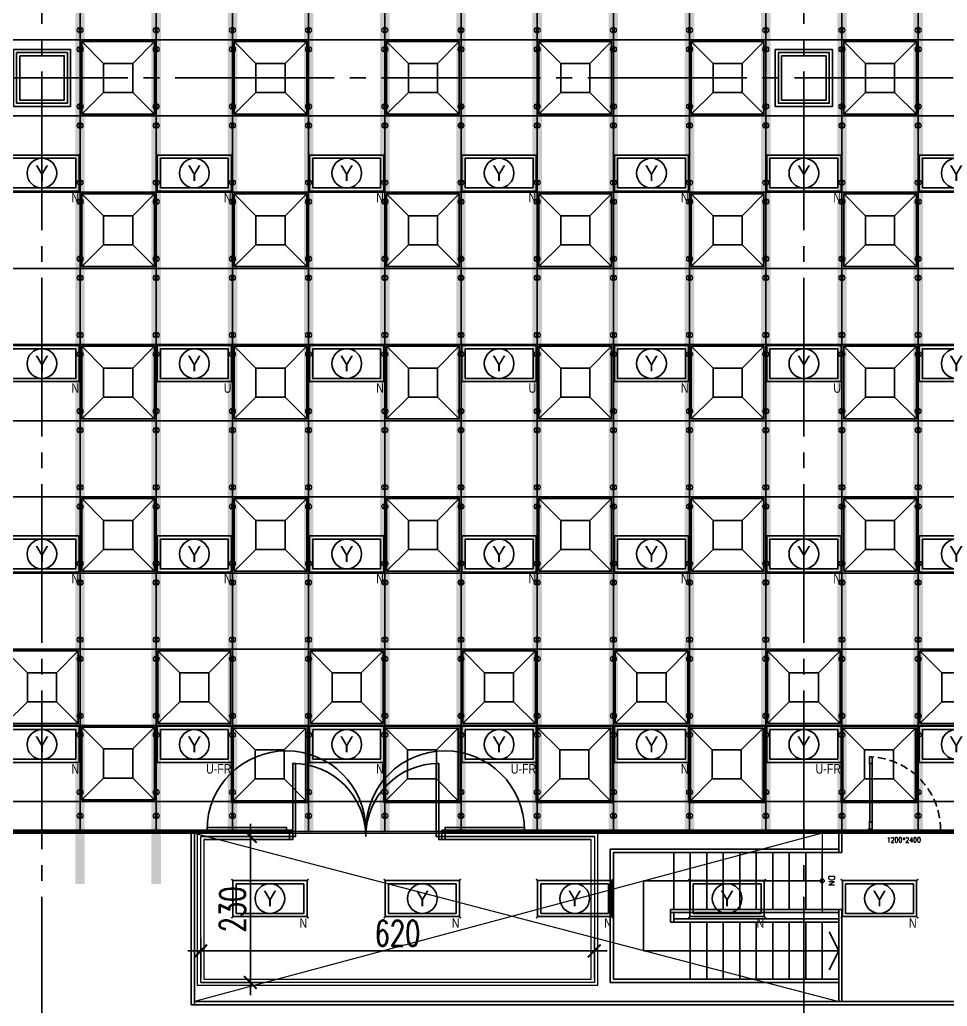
# Model space of a CAD drawing. Header units: millimetres. Extents: x -17313 to 27370, y -1010 to 13584.
# Drawn here: x 12685 to 14146, y 37 to 1592 of the extents above; entities that cross this region are included whole.
import ezdxf
from ezdxf.enums import TextEntityAlignment as Align

# ---------------------------------------------------------------- set-up
doc = ezdxf.new("R2010")
doc.units = ezdxf.units.MM
doc.header["$LTSCALE"] = 100
doc.linetypes.add('188K-SM-03-F10-ARCH-PA-Y2257103$0$AP5A-SM-03-F20-ARCH-PA-Y2230801+Y2230803$0$ALL-PA-TXT-Y2221201$0$DASHED', pattern=[19.05, 12.7, -6.35])
doc.linetypes.add('X-S-FAB-L10$0$COL-CEN-LIN', pattern=[3.25, 2.5, -0.25, 0.25, -0.25])
for name, color, linetype in [('0-XREF', 7, 'Continuous'), ('188K-SM-03-F10-ARCH-CEIL-Y2257103$0$K-CEIL-4.2', 8, 'Continuous'), ('188K-SM-03-F10-ARCH-CEIL-Y2257103$0$K-CEIL-4.2-AREA', 8, 'Continuous'), ('188K-SM-03-F10-ARCH-CEIL-Y2257103$0$K-鋼構', 121, 'Continuous'), ('188K-SM-03-F10-ARCH-PA-Y2257103$0$K-Door', 53, 'Continuous'), ('188K-SM-03-F10-ARCH-PA-Y2257103$0$K-P1S-4.2-單抗', 53, 'Continuous'), ('188K-SM-06-F10-ELEC-LIGHT-Y2257103$0$E-LIGHT(Y)-N', 8, 'Continuous'), ('188K-SM-06-F10-ELEC-LIGHT-Y2257103$0$E-LIGHT(Y)-U FR', 8, 'Continuous'), ('188K-SM-06-F10-ELEC-LIGHT-Y2257103$0$E-LIGHT(Y)-U XLPE', 8, 'Continuous'), ('188K-SM-06-F10-HVAC-FFU-Y2257103$0$AC-FFU-ULPA+化學濾網-', 6, 'Continuous'), ('X-S-FAB-L10$0$0-arr', 8, 'Continuous'), ('X-S-FAB-L10$0$0-DIM-TXT', 8, 'Continuous'), ('X-S-FAB-L10$0$12', 8, 'Continuous'), ('X-S-FAB-L10$0$BLOCK', 8, 'Continuous'), ('X-S-FAB-L10$0$CCL', 8, 'X-S-FAB-L10$0$COL-CEN-LIN'), ('X-S-FAB-L10$0$COL', 8, 'Continuous'), ('X-S-FAB-L10$0$COL-S', 8, 'Continuous'), ('X-S-FAB-L10$0$Door', 8, 'Continuous'), ('X-S-FAB-L10$0$DW_Frame', 8, 'Continuous'), ('X-S-FAB-L10$0$ELEV', 8, 'Continuous'), ('X-S-FAB-L10$0$HR', 8, 'Continuous'), ('X-S-FAB-L10$0$OPEN', 8, 'Continuous'), ('X-S-FAB-L10$0$ST', 8, 'Continuous'), ('X-S-FAB-L10$0$TXT', 8, 'Continuous')]:
    doc.layers.add(name, color=color, linetype=linetype)
doc.layers.add('188K-SM-03-F10-ARCH-CEIL-Y2257103$0$K-吊點-標準', color=8, linetype='Continuous', lineweight=9)
doc.layers.add('188K-SM-06-F10-ELEC-LIGHT-Y2257103$0$Defpoints-CAS', color=8, linetype='Continuous', plot=False)
doc.styles.add('188K-SM-03-F10-ARCH-PA-Y2257103$0$AP5A-SM-03-F20-ARCH-PA-Y2230801+Y2230803$0$ALL-PA-TXT-Y2221201$0$Standard', font='txt.shx', dxfattribs={"bigfont": 'chineset.shx'})
doc.styles.add('188K-SM-06-F10-ELEC-LIGHT-Y2257103$0$Standard', font='arial.ttf')
doc.styles.add('188K-SM-06-F10-ELEC-LIGHT-Y2257103$0$xCI-5-F20-03-燈具$0$Standard', font='')
doc.styles.add('X-S-FAB-L10$0$CHINA', font='simplex.shx', dxfattribs={"width": 0.75, "bigfont": 'chineset.shx'})
doc.styles.add('X-S-FAB-L10$0$DimStyUse', font='romans.shx', dxfattribs={"width": 0.7})
doc.styles.add('X-S-FAB-L10$0$Standard', font='', dxfattribs={"width": 0.8})
doc.styles.add('X-S-FAB-L10$0$TG_NOTE_TEXT', font='simplex.shx', dxfattribs={"width": 0.75, "bigfont": 'chineset.shx'})
doc.styles.get('188K-SM-06-F10-ELEC-LIGHT-Y2257103$0$xCI-5-F20-03-燈具$0$Standard').set_extended_font_data('PMingLiU')
doc.styles.get('X-S-FAB-L10$0$Standard').set_extended_font_data('Microsoft JhengHei')
doc.dimstyles.new('X-S-FAB-L10$0$SLASHM', dxfattribs={"dimtxt": 40, "dimasz": 20, "dimexe": 20, "dimexo": 0, "dimgap": 8, "dimtad": 1, "dimdsep": 46, "dimtxsty": 'X-S-FAB-L10$0$DimStyUse', "dimblk": 'X-S-FAB-L10$0$_ArchTick', "dimcen": 10, "dimdle": 20, "dimclrt": 2, "dimazin": 0, "dimtfac": 1, "dimtix": 1, "dimtmove": 2, "dimatfit": 3, "dimfxl": 10, "dimtolj": 1, "dimarcsym": 0})

# ---------------------------------------------------------------- blocks, each defined once
blk = doc.blocks.new('188K-SM-06-F10-HVAC-FFU-Y2257103$0$H-FFU-ULPA+化濾')
for p, q in [((-82.9, 82.9), (-117.2, 117.3)), ((-37.1, 82.9), (-2.7, 117.3)), ((-117.2, 2.8), (-82.9, 37.1)), ((-2.7, 2.8), (-37.1, 37.1))]:
    blk.add_line(p, q)
for points in [[(-2.7, 2.8), (-2.7, 117.3), (-117.2, 117.3), (-117.2, 2.8)], [(-37.1, 37.1), (-37.1, 82.9), (-82.9, 82.9), (-82.9, 37.1)]]:
    blk.add_lwpolyline(points, close=True)
at = {"layer": 'DefPoints'}
blk.add_lwpolyline([(-120, 120), (0, 120), (0, 0), (-120, 0)], close=True, dxfattribs=at)
blk = doc.blocks.new('188K-SM-06-F10-HVAC-FFU-Y2257103')
at = {"layer": '188K-SM-06-F10-HVAC-FFU-Y2257103$0$AC-FFU-ULPA+化學濾網-', "xscale": -1}
for p in [(12780, 1440), (13020, 1440), (13260, 1440), (13500, 1440), (13740, 1440), (13980, 1440), (12780, 1200), (13020, 1200), (13260, 1200), (13500, 1200), (13740, 1200), (13980, 1200), (12780, 960), (13020, 960), (13260, 960), (13500, 960), (13740, 960), (13980, 960), (12780, 720), (13020, 720), (13260, 720), (13500, 720), (13740, 720), (13980, 720), (12660, 480), (12900, 480), (13140, 480), (13380, 480), (13620, 480), (13860, 480), (14100, 480), (12780, 360), (13018.5, 358.5), (13258.5, 358.5), (13498.5, 358.5), (13738.5, 358.5), (13978.5, 358.5)]:
    blk.add_blockref('188K-SM-06-F10-HVAC-FFU-Y2257103$0$H-FFU-ULPA+化濾', p, dxfattribs=at)
blk = doc.blocks.new('X-S-FAB-L10$0$FAB2-L05')
at = {"layer": 'X-S-FAB-L10$0$CCL'}
for p, q in [((-13440, 11005), (-13440, 0)), ((-12240, 11005), (-12240, 0)), ((-26880, 2220), (1210, 2220))]:
    blk.add_line(p, q, dxfattribs=at)
at = {"layer": 'X-S-FAB-L10$0$COL-S'}
for points in [[(-13475, 2255), (-13405, 2255), (-13405, 2185), (-13475, 2185)], [(-12275, 2255), (-12205, 2255), (-12205, 2185), (-12275, 2185)]]:
    blk.add_lwpolyline(points, close=True, dxfattribs=at)
blk = doc.blocks.new('X-S-FAB-L10$0$_ArchTick')
at = {"color": 0, "linetype": 'ByBlock', "const_width": 0.15}
blk.add_lwpolyline([(-0.5, -0.5), (0.5, 0.5)], dxfattribs=at)
blk = doc.blocks.new('*D238')
at = {"layer": 'DefPoints', "color": 0, "lineweight": -2, "transparency": 16777216}
for p, q in [((12970, 80), (12970, 144.6)), ((13590, 80), (13590, 144.6)), ((12950, 124.6), (13610, 124.6))]:
    blk.add_line(p, q, dxfattribs=at)
at = {"layer": 'DefPoints', "color": 0, "transparency": 16777216}
for p in [(13590, 124.6), (12970, 80), (13590, 80)]:
    blk.add_point(p, dxfattribs=at)
at = {"layer": 'DefPoints', "color": 0, "lineweight": -2, "transparency": 16777216, "xscale": 20, "yscale": 20, "zscale": 20, "rotation": 180}
blk.add_blockref('X-S-FAB-L10$0$_ArchTick', (12970, 124.6), dxfattribs=at)
at = {"layer": 'DefPoints', "color": 0, "lineweight": -2, "transparency": 16777216, "xscale": 20, "yscale": 20, "zscale": 20}
blk.add_blockref('X-S-FAB-L10$0$_ArchTick', (13590, 124.6), dxfattribs=at)
at = {"layer": 'DefPoints', "color": 2, "transparency": 16777216, "insert": (13280, 152.6), "char_height": 40, "attachment_point": 5, "style": 'X-S-FAB-L10$0$DimStyUse'}
blk.add_mtext('\\A1;620', dxfattribs=at)
blk = doc.blocks.new('*D239')
at = {"layer": 'DefPoints', "color": 0, "lineweight": -2, "transparency": 16777216}
for p, q in [((13048.2, 55), (13048.2, 325)), ((12970, 305), (13068.2, 305)), ((12970, 75), (13068.2, 75))]:
    blk.add_line(p, q, dxfattribs=at)
at = {"layer": 'DefPoints', "color": 0, "transparency": 16777216}
for p in [(12970, 305), (13048.2, 305), (12970, 75)]:
    blk.add_point(p, dxfattribs=at)
at = {"layer": 'DefPoints', "color": 0, "lineweight": -2, "transparency": 16777216, "xscale": 20, "yscale": 20, "zscale": 20}
for p, rotation in [((13048.2, 305), 90), ((13048.2, 75), 270)]:
    blk.add_blockref('X-S-FAB-L10$0$_ArchTick', p, dxfattribs=dict(at, rotation=rotation))
at = {"layer": 'DefPoints', "color": 2, "transparency": 16777216, "insert": (13020.2, 190), "char_height": 40, "attachment_point": 5, "rotation": 90, "style": 'X-S-FAB-L10$0$DimStyUse'}
blk.add_mtext('\\A1;230', dxfattribs=at)
blk = doc.blocks.new('*U231')
at = {"color": 0}
for p, q in [((-5, -5), (-5, 0)), ((235, -5), (235, 0))]:
    blk.add_line(p, q, dxfattribs=at)
for points in [[(0, 0), (0, 115), (4.375, 115), (4.375, 0)], [(230, 0), (230, 115), (225.625, 115), (225.625, 0)]]:
    blk.add_lwpolyline(points, close=True, dxfattribs=at)
for centre, start, end in [((0, 0), 0, 90), ((230, 0), 90, 180)]:
    blk.add_arc(centre, 115, start, end, dxfattribs=at)
at = {"layer": 'X-S-FAB-L10$0$DW_Frame'}
for points in [[(-5, -5), (0, -5), (0, 0), (-5, 0)], [(235, -5), (230, -5), (230, 0), (235, 0)]]:
    blk.add_lwpolyline(points, dxfattribs=at)
at = {"color": 0, "style": 'X-S-FAB-L10$0$Standard', "width": 0.5}
for tag, p in [('NO', (-5, 5)), ('TYPE', (24.375, 5))]:
    blk.add_attdef(tag, text='', height=10, dxfattribs=at).set_placement(p, align=Align.BOTTOM_RIGHT)
blk.add_attdef('DESC', text='', height=10, dxfattribs=at).set_placement((24.375, 10), align=Align.BOTTOM_LEFT)
at = {"color": 0, "style": 'X-S-FAB-L10$0$TG_NOTE_TEXT', "width": 0.5, "flags": 1}
blk.add_attdef('WH', text='', height=20, dxfattribs=at).set_placement((235, 5), align=Align.BOTTOM_LEFT)
blk = doc.blocks.new('188K-SM-03-F10-ARCH-CEIL-Y2257103$0$A$C2CA95053')
h = blk.add_hatch(color=256)
edge = h.paths.add_edge_path()
edge.add_arc((0, 0), 0.5, 0, 360)
for p, q in [((3.2, 3.2), (-3.2, -3.2)), ((3.2, -3.2), (-3.2, 3.2))]:
    blk.add_line(p, q)
blk.add_lwpolyline([(-1.6, 2.5), (-1.6, -2.5), (1.6, -2.5), (1.6, 2.5)], close=True)
for radius in [4.5, 0.5]:
    blk.add_circle((0, 0), radius)
blk = doc.blocks.new('188K-SM-03-F10-ARCH-CEIL-Y2257103$0$天花板吊點-附調整片 - 3_8_螺桿吊架 100 mm 高調整片-V1-1FL')
blk.add_blockref('188K-SM-03-F10-ARCH-CEIL-Y2257103$0$A$C2CA95053', (0, 0))
blk = doc.blocks.new('188K-SM-03-F10-ARCH-CEIL-Y2257103')
at = {"layer": '188K-SM-03-F10-ARCH-CEIL-Y2257103$0$K-CEIL-4.2'}
for p, q in [((12780, 312.7), (12780, 8632.2)), ((12900, 312.7), (12900, 8632.2)), ((13020, 312.7), (13020, 8632.2)), ((13140, 312.7), (13140, 8632.2)), ((13260, 312.7), (13260, 8632.2)), ((13380, 312.7), (13380, 8632.2)), ((13500, 312.7), (13500, 8632.2)), ((13620, 312.7), (13620, 8632.2)), ((13740, 312.7), (13740, 8632.2)), ((13860, 312.7), (13860, 8632.2)), ((13980, 312.7), (13980, 8632.2)), ((14100, 312.7), (14100, 8632.2)), ((16747.2, 1560), (1847.7, 1560)), ((16747.2, 1440), (1847.7, 1440)), ((16747.2, 1320), (1847.7, 1320)), ((16747.2, 1200), (1847.7, 1200)), ((16747.2, 1080), (1847.7, 1080)), ((16747.2, 960), (1847.7, 960)), ((16747.2, 840), (1847.7, 840)), ((16747.2, 720), (1847.7, 720)), ((16747.2, 600), (1847.7, 600)), ((16747.2, 480), (1847.7, 480)), ((16747.2, 360), (1847.7, 360))]:
    blk.add_line(p, q, dxfattribs=at)
at = {"layer": '188K-SM-03-F10-ARCH-CEIL-Y2257103$0$K-CEIL-4.2-AREA', "elevation": 0}
blk.add_lwpolyline([(16747.2, 312.7), (14882.2, 312.7), (14882.2, 42.7), (14157.7, 42.7), (14157.7, 312.7), (1847.7, 312.7), (1847.7, 8305.8), (1767.7, 8305.8), (1767.7, 8632.2), (17592.2, 8632.2)], dxfattribs=at)
at = {"layer": '188K-SM-03-F10-ARCH-CEIL-Y2257103$0$K-CEIL-4.2-AREA'}
for points in [[(12685, 1535), (12755, 1535), (12755, 1465), (12685, 1465)], [(13885, 1535), (13955, 1535), (13955, 1465), (13885, 1465)]]:
    blk.add_lwpolyline(points, close=True, dxfattribs=at)
at = {"layer": '188K-SM-03-F10-ARCH-CEIL-Y2257103$0$K-鋼構', "const_width": 15, "elevation": 0}
for points in [[(12780, 8769.9), (12780, 230)], [(12900, 8769.9), (12900, 230)], [(13020, 8769.9), (13020, 310)], [(13140, 8769.9), (13140, 310)], [(13260, 8769.9), (13260, 310)], [(13380, 8769.9), (13380, 310)], [(13500, 8769.9), (13500, 310)], [(13620, 8769.9), (13620, 310)], [(13740, 8769.9), (13740, 310)], [(13860, 8769.9), (13860, 310)], [(13980, 8769.9), (13980, 310)], [(14100, 8769.9), (14100, 310)]]:
    blk.add_lwpolyline(points, dxfattribs=at)
at = {"layer": '188K-SM-03-F10-ARCH-CEIL-Y2257103$0$K-吊點-標準', "color": 170, "lineweight": 18, "rotation": 179.9999999999997}
for p in [(12780, 1575), (12900, 1575), (13020, 1575), (13140, 1575), (13260, 1575), (13380, 1575), (13500, 1575), (13620, 1575), (13740, 1575), (13860, 1575), (13980, 1575), (14100, 1575), (12780, 1545), (12900, 1545), (13020, 1545), (13140, 1545), (13260, 1545), (13380, 1545), (13500, 1545), (13620, 1545), (13740, 1545), (13860, 1545), (13980, 1545), (14100, 1545), (12780, 1455), (12900, 1455), (13020, 1455), (13140, 1455), (13260, 1455), (13380, 1455), (13500, 1455), (13620, 1455), (13740, 1455), (13860, 1455), (13980, 1455), (14100, 1455), (12780, 1425), (12900, 1425), (13020, 1425), (13140, 1425), (13260, 1425), (13380, 1425), (13500, 1425), (13620, 1425), (13740, 1425), (13860, 1425), (13980, 1425), (14100, 1425), (12780, 1335), (12900, 1335), (13020, 1335), (13140, 1335), (13260, 1335), (13380, 1335), (13500, 1335), (13620, 1335), (13740, 1335), (13860, 1335), (13980, 1335), (14100, 1335), (12780, 1305), (12900, 1305), (13020, 1305), (13140, 1305), (13260, 1305), (13380, 1305), (13500, 1305), (13620, 1305), (13740, 1305), (13860, 1305), (13980, 1305), (14100, 1305), (12780, 1215), (12900, 1215), (13020, 1215), (13140, 1215), (13260, 1215), (13380, 1215), (13500, 1215), (13620, 1215), (13740, 1215), (13860, 1215), (13980, 1215), (14100, 1215), (12780, 1185), (12900, 1185), (13020, 1185), (13140, 1185), (13260, 1185), (13380, 1185), (13500, 1185), (13620, 1185), (13740, 1185), (13860, 1185), (13980, 1185), (14100, 1185), (12780, 1095), (12900, 1095), (13020, 1095), (13140, 1095), (13260, 1095), (13380, 1095), (13500, 1095), (13620, 1095), (13740, 1095), (13860, 1095), (13980, 1095), (14100, 1095), (12780, 1065), (12900, 1065), (13020, 1065), (13140, 1065), (13260, 1065), (13380, 1065), (13500, 1065), (13620, 1065), (13740, 1065), (13860, 1065), (13980, 1065), (14100, 1065), (12780, 975), (12900, 975), (13020, 975), (13140, 975), (13260, 975), (13380, 975), (13500, 975), (13620, 975), (13740, 975), (13860, 975), (13980, 975), (14100, 975), (12780, 945), (12900, 945), (13020, 945), (13140, 945), (13260, 945), (13380, 945), (13500, 945), (13620, 945), (13740, 945), (13860, 945), (13980, 945), (14100, 945), (12780, 855), (12900, 855), (13020, 855), (13140, 855), (13260, 855), (13380, 855), (13500, 855), (13620, 855), (13740, 855), (13860, 855), (13980, 855), (14100, 855), (12780, 825), (12900, 825), (13020, 825), (13140, 825), (13260, 825), (13380, 825), (13500, 825), (13620, 825), (13740, 825), (13860, 825), (13980, 825), (14100, 825), (12780, 735), (12900, 735), (13020, 735), (13140, 735), (13260, 735), (13380, 735), (13500, 735), (13620, 735), (13740, 735), (13860, 735), (13980, 735), (14100, 735), (12780, 705), (12900, 705), (13020, 705), (13140, 705), (13260, 705), (13380, 705), (13500, 705), (13620, 705), (13740, 705), (13860, 705), (13980, 705), (14100, 705), (12780, 615), (12900, 615), (13020, 615), (13140, 615), (13260, 615), (13380, 615), (13500, 615), (13620, 615), (13740, 615), (13860, 615), (13980, 615), (14100, 615), (12780, 585), (12900, 585), (13020, 585), (13140, 585), (13260, 585), (13380, 585), (13500, 585), (13620, 585), (13740, 585), (13860, 585), (13980, 585), (14100, 585), (12780, 495), (12900, 495), (13020, 495), (13140, 495), (13260, 495), (13380, 495), (13500, 495), (13620, 495), (13740, 495), (13860, 495), (13980, 495), (14100, 495), (12780, 465), (12900, 465), (13020, 465), (13140, 465), (13260, 465), (13380, 465), (13500, 465), (13620, 465), (13740, 465), (13860, 465), (13980, 465), (14100, 465), (12780, 375), (12900, 375), (13020, 375), (13140, 375), (13260, 375), (13380, 375), (13500, 375), (13620, 375), (13740, 375), (13860, 375), (13980, 375), (14100, 375), (12780, 337.7, 0), (12900, 337.7, 0), (13020, 337.7, 0), (13140, 337.7, 0), (13260, 337.7, 0), (13380, 337.7, 0), (13500, 337.7, 0), (13620, 337.7, 0), (13740, 337.7, 0), (13860, 337.7, 0), (13980, 337.7, 0), (14100, 337.7, 0)]:
    blk.add_blockref('188K-SM-03-F10-ARCH-CEIL-Y2257103$0$天花板吊點-附調整片 - 3_8_螺桿吊架 100 mm 高調整片-V1-1FL', p, dxfattribs=at)
blk = doc.blocks.new('188K-SM-03-F10-ARCH-PA-Y2257103$0$單開庫板門-1200x2400)圓型拉環鎖+輔助鎖)')
at = {"ltscale": 0.1}
for p, q in [((26008.6, -11403.6), (26004.5, -11403.6)), ((26004.5, -11403.6), (26004.5, -11414.1)), ((26008.6, -11414.1), (26008.6, -11403.6)), ((26004.5, -11414.1), (26004.5, -11415.3)), ((26004.5, -11414.1), (26008.6, -11414.1)), ((26004.5, -11415.4), (26004.6, -11415.5)), ((26008.6, -11414), (26004.6, -11414)), ((26004.6, -11414.3), (26004.6, -11414.2)), ((26004.6, -11415.3), (26004.6, -11414.5)), ((26004.7, -11414.1), (26006.5, -11414.1)), ((26005.1, -11414.4), (26004.7, -11414.4)), ((26004.7, -11414.5), (26005.1, -11414.5)), ((26004.7, -11414.5), (26004.7, -11506)), ((26004.7, -11506), (26004.7, -11414.5)), ((26004.7, -11414.5), (26004.7, -11414.5)), ((26004.7, -11415.4), (26004.7, -11415.3)), ((26005.2, -11414.4), (26005.2, -11414.4)), ((26006.5, -11414.1), (26006.6, -11414.1)), ((26006.6, -11414.1), (26006.6, -11414.1)), ((26006.6, -11414.1), (26008.4, -11414.1)), ((26008.4, -11414.4), (26008, -11414.4)), ((26008, -11414.4), (26008, -11414.4)), ((26008, -11414.5), (26008.4, -11414.5)), ((26008.4, -11506), (26008.4, -11414.5)), ((26008.4, -11414.5), (26008.4, -11414.5)), ((26008.4, -11414.5), (26008.4, -11506)), ((26008.4, -11415.3), (26008.4, -11415.4)), ((26008.5, -11414.2), (26008.5, -11414.3)), ((26008.5, -11414.5), (26008.5, -11415.3)), ((26008.5, -11415.5), (26008.6, -11415.4)), ((26008.6, -11415.3), (26008.6, -11414.1)), ((26008.6, -11506.4), (26004.5, -11506.4)), ((26004.5, -11506.4), (26004.5, -11518)), ((26004.7, -11506), (26004.7, -11506)), ((26008.4, -11506), (26008.4, -11506)), ((26008.6, -11518), (26008.6, -11506.4)), ((25999.5, -11519.7), (25999.5, -11523.2)), ((26002.5, -11519.1), (26000, -11519.1)), ((26000, -11523.7), (26002.4, -11523.7)), ((26002.4, -11523.7), (26004.1, -11522.6)), ((26002.9, -11518.5), (26002.6, -11518.5)), ((26002.6, -11518.5), (26002.6, -11521)), ((26002.6, -11521.9), (26002.6, -11519.3)), ((26002.6, -11521), (26002.9, -11521)), ((26003.4, -11521.9), (26002.6, -11521.9)), ((26002.9, -11521), (26002.9, -11518.5)), ((26003.3, -11522.2), (26003.3, -11522)), ((26003.3, -11522), (26003.4, -11522)), ((26004, -11522.2), (26003.3, -11522.2)), ((26008.3, -11517.5), (26003.6, -11517.5)), ((26003.6, -11517.5), (26003.6, -11517.7)), ((26003.6, -11517.7), (26008.3, -11517.7)), ((26004.1, -11521.9), (26003.9, -11521.9)), ((26003.9, -11522), (26004, -11522)), ((26004, -11522), (26004, -11522.2)), ((26004.2, -11522.4), (26004.2, -11521.9)), ((26004.5, -11518), (26008.6, -11518)), ((26008.3, -11517.7), (26008.3, -11517.5)), ((26114.8, -11521.9), (26115.1, -11521.9)), ((26114.8, -11522.4), (26114.8, -11521.9)), ((26114.9, -11522), (26114.9, -11522.2)), ((26115.1, -11522), (26114.9, -11522)), ((26114.9, -11522.2), (26115.7, -11522.2)), ((26116.6, -11523.7), (26114.9, -11522.6)), ((26115.5, -11521.9), (26116.3, -11521.9)), ((26115.7, -11522), (26115.5, -11522)), ((26115.7, -11522.2), (26115.7, -11522)), ((26116.3, -11521.9), (26116.3, -11519.3)), ((26116.5, -11519.1), (26119, -11519.1)), ((26119, -11523.7), (26116.6, -11523.7)), ((26119.5, -11519.7), (26119.5, -11523.2))]:
    blk.add_line(p, q, dxfattribs=at)
blk.add_lwpolyline([(26006.6, -11506.4), (26006.5, -11506.3), (26004.7, -11506.3, -0.414214), (26004.6, -11506.3), (26004.6, -11506.1, -0.414214), (26004.7, -11506.1), (26005.1, -11506.1, 0.414214), (26005.2, -11506.1), (26005.2, -11506, 0.414214), (26005.1, -11506), (26004.7, -11506, -0.414214), (26004.6, -11506), (26004.6, -11505.2, -0.414214), (26004.7, -11505.2), (26004.7, -11505.2, 0.414214), (26004.7, -11505.2), (26004.7, -11505, 0.72636), (26004.6, -11505), (26004.5, -11505.1, 0.158507), (26004.5, -11505.2), (26004.5, -11506.4, 0.414214), (26004.6, -11506.5), (26008.6, -11506.5, 0.414214), (26008.6, -11506.4), (26008.6, -11505.2, 0.158507), (26008.6, -11505.1), (26008.5, -11505, 0.72636), (26008.4, -11505), (26008.4, -11505.2, 0.414214), (26008.5, -11505.2, -0.414214), (26008.5, -11505.2), (26008.5, -11506, -0.414214), (26008.4, -11506), (26008, -11506, 0.414214), (26008, -11506), (26008, -11506.1, 0.414214), (26008, -11506.1), (26008.4, -11506.1, -0.414214), (26008.5, -11506.1), (26008.5, -11506.3, -0.414214), (26008.4, -11506.3), (26006.6, -11506.3)], format="xyb", close=True, dxfattribs=at)
for points in [[(25999.5, -11518.9), (25999.5, -11523.9)], [(26119.5, -11518.9), (26119.5, -11523.9)]]:
    blk.add_lwpolyline(points)
at = {"linetype": '188K-SM-03-F10-ARCH-PA-Y2257103$0$AP5A-SM-03-F20-ARCH-PA-Y2230801+Y2230803$0$ALL-PA-TXT-Y2221201$0$DASHED', "ltscale": 0.01}
blk.add_arc((26001.1, -11518.7), 115.3, 359.8531, 85.8135, dxfattribs=at)
at = {"ltscale": 0.1}
for centre, radius, start, end in [((26004.6, -11414.1), 0.0313, 90, 180), ((26004.6, -11415.3), 0.0313, 180, 216.0274), ((26004.7, -11414.2), 0.0313, 90, 180), ((26004.7, -11414.3), 0.0313, 180, 270), ((26004.7, -11414.5), 0.0313, 90, 180), ((26004.7, -11415.3), 0.0209, 180, 270), ((26004.7, -11415.4), 0.0313, 216.0274, 360), ((26004.7, -11415.3), 0.0209, 360, 90), ((26005.1, -11414.4), 0.0313, 270, 0), ((26005.1, -11414.4), 0.0313, 0, 90), ((26008, -11414.4), 0.0313, 90, 180), ((26008, -11414.4), 0.0313, 180, 270), ((26008.4, -11414.2), 0.0313, 360, 90), ((26008.4, -11414.3), 0.0313, 270, 0), ((26008.4, -11414.5), 0.0313, 0, 90), ((26008.5, -11415.3), 0.0209, 90, 180), ((26008.5, -11415.4), 0.0313, 180, 323.9726), ((26008.5, -11415.3), 0.0209, 270, 360), ((26008.6, -11414.1), 0.0313, 360, 90), ((26008.6, -11415.3), 0.0313, 323.9726, 360)]:
    blk.add_arc(centre, radius, start, end, dxfattribs=at)
for centre, major_axis, start_param, end_param in [((26000, -11519.7), (0.369, -0.369), 2.356194, 3.926991), ((26000, -11523.2), (-0.369, -0.369), 5.497787, 7.068583), ((26002.5, -11519.3), (0.111, -0.111), 7.068583, 8.63938), ((26003.4, -11521.9), (-0.0369, -0.0369), 0.785398, 3.926991), ((26003.9, -11521.9), (-0.0369, -0.0369), 3.926991, 7.068583), ((26004.1, -11521.9), (0.0369, -0.0369), 7.068583, 8.63938), ((26003.9, -11522.4), (0.221, -0.221), 6.162283, 7.068583), ((26114.8, -11521.9), (-0.0369, -0.0369), -2.356194, -0.785398), ((26115.1, -11522.4), (-0.221, -0.221), -0.785398, 0.120903), ((26115.1, -11521.9), (0.0369, -0.0369), -0.785398, 2.356194), ((26115.5, -11521.9), (0.0369, -0.0369), 2.356194, 5.497787), ((26116.5, -11519.3), (-0.111, -0.111), -2.356194, -0.785398), ((26119, -11519.7), (-0.369, -0.369), 2.356194, 3.926991), ((26119, -11523.2), (0.369, -0.369), -0.785398, 0.785398)]:
    blk.add_ellipse(centre, major_axis=major_axis, ratio=1, start_param=start_param, end_param=end_param, dxfattribs=at)
at = {"ltscale": 0.1, "extrusion": (0, 0, -1)}
blk.add_ellipse((26003.1, -11517.9), major_axis=(-0.516, 0.516), ratio=1, start_param=5.497787, end_param=11.780972, dxfattribs=at)
at = {"color": 8, "ltscale": 0.1, "style": '188K-SM-03-F10-ARCH-PA-Y2257103$0$AP5A-SM-03-F20-ARCH-PA-Y2230801+Y2230803$0$ALL-PA-TXT-Y2221201$0$Standard', "width": 0.85}
blk.add_text('1200*2400', height=8, dxfattribs=at).set_placement((26058.4, -11534.4), align=Align.MIDDLE_CENTER)
blk = doc.blocks.new('188K-SM-03-F10-ARCH-PA-Y2257103')
at = {"layer": '188K-SM-03-F10-ARCH-PA-Y2257103$0$K-P1S-4.2-單抗'}
for p, q in [((13115, 315, 0), (7525, 315, 0)), ((12955, 315, 0), (12955, 40)), ((12960, 315, 0), (12960, 40)), ((13110, 315), (13110, 300)), ((13115, 315), (13115, 300)), ((14160, 315, 0), (13350, 315, 0)), ((13350, 315), (13350, 300)), ((13355, 315), (13355, 300)), ((13115, 310, 0), (7525, 310, 0)), ((14160, 310, 0), (13350, 310, 0)), ((14885, 40), (12955, 40, 0)), ((14885, 45, 0), (12960, 45, 0))]:
    blk.add_line(p, q, dxfattribs=at)
for points in [[(12675, 1545), (12765, 1545), (12765, 1455), (12675, 1455)], [(12680, 1540), (12760, 1540), (12760, 1460), (12680, 1460)], [(13875, 1545), (13965, 1545), (13965, 1455), (13875, 1455)], [(13880, 1540), (13960, 1540), (13960, 1460), (13880, 1460)]]:
    blk.add_lwpolyline(points, close=True, dxfattribs=at)
at = {"layer": '188K-SM-03-F10-ARCH-PA-Y2257103$0$K-Door'}
blk.add_blockref('188K-SM-03-F10-ARCH-PA-Y2257103$0$單開庫板門-1200x2400)圓型拉環鎖+輔助鎖)', (-11981, 11833.9, 0), dxfattribs=at)
blk = doc.blocks.new('188K-SM-06-F10-ELEC-LIGHT-Y2257103$0$背掀式無塵室燈具(黃光)-CAS')
at = {"color": 0}
for p, q in [((53.4, 23.4), (-53.4, 23.4)), ((-53.4, 23.4), (-53.4, -23.4)), ((53.4, -23.4), (53.4, 23.4)), ((-53.4, -23.4), (53.4, -23.4))]:
    blk.add_line(p, q, dxfattribs=at)
blk.add_lwpolyline([(-58.5, -28.5), (58.5, -28.5), (58.5, 28.5), (-58.5, 28.5)], close=True, dxfattribs=at)
blk.add_circle((0, 0), 23.4, dxfattribs=at)
at = {"layer": '188K-SM-06-F10-ELEC-LIGHT-Y2257103$0$Defpoints-CAS'}
for p in [(-60, 30), (-60, 30), (60, 30), (-60, -30), (60, -30)]:
    blk.add_point(p, dxfattribs=at)
at = {"color": 0, "style": '188K-SM-06-F10-ELEC-LIGHT-Y2257103$0$xCI-5-F20-03-燈具$0$Standard'}
blk.add_text('Y', height=25, dxfattribs=at).set_placement((0, 0), align=Align.MIDDLE)
at = {"style": '188K-SM-06-F10-ELEC-LIGHT-Y2257103$0$Standard', "width": 0.8}
blk.add_text('N', height=15, rotation=360, dxfattribs=at).set_placement((58.5, -38.5), align=Align.MIDDLE_RIGHT)
blk = doc.blocks.new('*U291')
for p, q in [((58.5, 28.5), (-58.5, 28.5)), ((-58.5, 28.5), (-58.5, -28.5)), ((53.4, 23.4), (-53.4, 23.4)), ((-53.4, 23.4), (-53.4, -23.4)), ((53.4, -23.4), (53.4, 23.4)), ((58.5, -28.5), (58.5, 28.5)), ((-58.5, -28.5), (58.5, -28.5)), ((-53.4, -23.4), (53.4, -23.4))]:
    blk.add_line(p, q)
blk.add_circle((0, 0), 23.4)
at = {"layer": '188K-SM-06-F10-ELEC-LIGHT-Y2257103$0$Defpoints-CAS'}
for p in [(-60, 30), (-60, 30), (60, 30), (-60, -30), (60, -30)]:
    blk.add_point(p, dxfattribs=at)
at = {"style": '188K-SM-06-F10-ELEC-LIGHT-Y2257103$0$xCI-5-F20-03-燈具$0$Standard'}
blk.add_text('Y', height=25, dxfattribs=at).set_placement((0, 0), align=Align.MIDDLE)
at = {"style": '188K-SM-06-F10-ELEC-LIGHT-Y2257103$0$Standard', "width": 0.8}
blk.add_text('U', height=15, rotation=360, dxfattribs=at).set_placement((58.5, -38.5), align=Align.MIDDLE_RIGHT)
blk = doc.blocks.new('*U292')
for p, q in [((58.5, 28.5), (-58.5, 28.5)), ((-58.5, 28.5), (-58.5, -28.5)), ((53.4, 23.4), (-53.4, 23.4)), ((-53.4, 23.4), (-53.4, -23.4)), ((53.4, -23.4), (53.4, 23.4)), ((58.5, -28.5), (58.5, 28.5)), ((-58.5, -28.5), (58.5, -28.5)), ((-53.4, -23.4), (53.4, -23.4))]:
    blk.add_line(p, q)
blk.add_circle((0, 0), 23.4)
at = {"layer": '188K-SM-06-F10-ELEC-LIGHT-Y2257103$0$Defpoints-CAS'}
for p in [(-60, 30), (-60, 30), (60, 30), (-60, -30), (60, -30)]:
    blk.add_point(p, dxfattribs=at)
at = {"style": '188K-SM-06-F10-ELEC-LIGHT-Y2257103$0$xCI-5-F20-03-燈具$0$Standard'}
blk.add_text('Y', height=25, dxfattribs=at).set_placement((0, 0), align=Align.MIDDLE)
at = {"style": '188K-SM-06-F10-ELEC-LIGHT-Y2257103$0$Standard', "width": 0.8}
blk.add_text('U-FR', height=15, rotation=360, dxfattribs=at).set_placement((58.5, -38.5), align=Align.MIDDLE_RIGHT)
blk = doc.blocks.new('188K-SM-06-F10-ELEC-LIGHT-Y2257103')
at = {"layer": '188K-SM-06-F10-ELEC-LIGHT-Y2257103$0$E-LIGHT(Y)-N'}
for p in [(12720, 1350), (12960, 1350), (13200, 1350), (13440, 1350), (13680, 1350), (13920, 1350), (14160, 1350), (12720, 1050), (13200, 1050), (13680, 1050), (14160, 1050), (12720, 750), (12960, 750), (13200, 750), (13440, 750), (13680, 750), (13920, 750), (14160, 750), (12720, 450), (13200, 450), (13680, 450), (14160, 450), (13079.1, 207.2), (13319.1, 207.2), (13559.1, 207.2), (13799.1, 207.2), (14039.1, 207.2)]:
    blk.add_blockref('188K-SM-06-F10-ELEC-LIGHT-Y2257103$0$背掀式無塵室燈具(黃光)-CAS', p, dxfattribs=at)
at = {"layer": '188K-SM-06-F10-ELEC-LIGHT-Y2257103$0$E-LIGHT(Y)-U FR'}
for p in [(12960, 450), (13440, 450), (13920, 450)]:
    blk.add_blockref('*U292', p, dxfattribs=at)
at = {"layer": '188K-SM-06-F10-ELEC-LIGHT-Y2257103$0$E-LIGHT(Y)-U XLPE'}
for p in [(12960, 1050), (13440, 1050), (13920, 1050)]:
    blk.add_blockref('*U291', p, dxfattribs=at)
blk = doc.blocks.new('X-S-FAB-L10')
for p, q in [((13100, 310.001, 0), (13100, 315.001, 0)), ((13360, 310.001, 0), (13360, 315.001, 0))]:
    blk.add_line(p, q)
at = {"elevation": 0}
for points in [[(13105, 315.001), (12980, 315.001), (12980, 319.376), (13105, 319.376)], [(13355, 315.001), (13480, 315.001), (13480, 319.376), (13355, 319.376)]]:
    blk.add_lwpolyline(points, close=True, dxfattribs=at)
for centre in [(13105, 315.001, 0), (13355, 315.001, 0)]:
    blk.add_arc(centre, 125, 0, 180)
at = {"layer": 'X-S-FAB-L10$0$0-arr'}
for p, q in [((13960, 155), (13975, 125)), ((13975, 125), (13960, 95))]:
    blk.add_line(p, q, dxfattribs=at)
blk.add_circle((13949, 235), 3, dxfattribs=at)
at = {"layer": 'X-S-FAB-L10$0$12'}
for p, q in [((13667.5, 125), (13667.5, 235)), ((13667.5, 235), (13949, 235)), ((13975, 125), (13667.5, 125))]:
    blk.add_line(p, q, dxfattribs=at)
at = {"layer": 'X-S-FAB-L10$0$COL'}
blk.add_line((13975, 125), (13667.5, 125), dxfattribs=at)
at = {"layer": 'X-S-FAB-L10$0$COL-S'}
for p, q in [((12685, 1535), (12755, 1535)), ((12685, 1465), (12685, 1535)), ((12755, 1535), (12755, 1465)), ((13885, 1535), (13955, 1535)), ((13885, 1465), (13885, 1535)), ((13955, 1535), (13955, 1465)), ((12755, 1465), (12685, 1465)), ((13955, 1465), (13885, 1465))]:
    blk.add_line(p, q, dxfattribs=at)
at = {"layer": 'X-S-FAB-L10$0$Door'}
blk.add_line((13110, 300), (13110, 305), dxfattribs=at)
at = {"layer": 'X-S-FAB-L10$0$DW_Frame', "elevation": 0}
for points in [[(13100, 310.001), (13105, 310.001), (13105, 315.001), (13100, 315.001)], [(13360, 310.001), (13355, 310.001), (13355, 315.001), (13360, 315.001)]]:
    blk.add_lwpolyline(points, dxfattribs=at)
at = {"layer": 'X-S-FAB-L10$0$ELEV', "lineweight": 0}
for p, q in [((12970, 75), (12970, 305)), ((12975, 300), (12975, 80)), ((13585, 80), (13585, 300)), ((13590, 305), (13590, 75)), ((12975, 80), (13585, 80)), ((13590, 75), (12970, 75))]:
    blk.add_line(p, q, dxfattribs=at)
at = {"layer": 'X-S-FAB-L10$0$ELEV'}
for p, q in [((13110, 305), (12970, 305)), ((13110, 300), (12975, 300)), ((13350, 305), (13590, 305)), ((13350, 300), (13350, 305)), ((13350, 300), (13585, 300))]:
    blk.add_line(p, q, dxfattribs=at)
at = {"layer": 'X-S-FAB-L10$0$ELEV', "lineweight": 0}
blk.add_lwpolyline([(13595, 310), (13595, 70), (12965, 70), (12965, 310)], close=True, dxfattribs=at)
at = {"layer": 'X-S-FAB-L10$0$HR'}
for p, q in [((13975, 310.001, 0), (13975, 280, 0)), ((13975, 305.001, 0), (13975, 310.001, 0)), ((13975, 310.001, 0), (13980, 310.001, 0)), ((13980, 310.001, 0), (13980, 280, 0)), ((13615, 285), (13975, 285, 0)), ((13615, 75), (13615, 285)), ((13620, 280), (13980, 280, 0)), ((13620, 80), (13620, 280)), ((13710, 190), (13975, 190, 0)), ((13710, 170), (13710, 190)), ((13975, 185, 0), (13975, 190, 0)), ((13975, 45.001), (13975, 190)), ((13975, 190), (13980, 190)), ((13980, 190), (13980, 45.001)), ((13710, 185), (13975, 185, 0)), ((13715, 170), (13715, 185)), ((13715, 175), (13975, 175)), ((13975, 170), (13975, 175)), ((13710, 170), (13975, 170)), ((13620, 80), (13975, 80)), ((13975, 80), (13975, 75)), ((13615, 75), (13975, 75)), ((13980, 45.001), (13975, 45.001))]:
    blk.add_line(p, q, dxfattribs=at)
at = {"layer": 'X-S-FAB-L10$0$OPEN', "lineweight": 0}
for p, q in [((12960, 310.001, 0), (13949, 310.001, 0)), ((12960, 45.001, 0), (12960, 310.001, 0)), ((13949, 310.001, 0), (12960, 45.001, 0)), ((12960, 310.001, 0), (13975, 45.001, 0)), ((13949, 310.001, 0), (13949, 185, 0)), ((13949, 185, 0), (13975, 185, 0)), ((13975, 185, 0), (13975, 45.001, 0)), ((13975, 45.001, 0), (12960, 45.001, 0))]:
    blk.add_line(p, q, dxfattribs=at)
at = {"layer": 'X-S-FAB-L10$0$OPEN'}
blk.add_line((13975, 45.001, 0), (13975, 185, 0), dxfattribs=at)
at = {"layer": 'X-S-FAB-L10$0$ST'}
for p, q in [((13715, 190), (13715, 280)), ((13741, 280), (13741, 190)), ((13767, 280), (13767, 190)), ((13793, 280), (13793, 190)), ((13819, 280), (13819, 190)), ((13845, 280), (13845, 190)), ((13871, 280), (13871, 190)), ((13897, 280), (13897, 190)), ((13923, 280), (13923, 190)), ((13949, 280), (13949, 190)), ((13741, 80), (13741, 170)), ((13767, 80), (13767, 170)), ((13793, 80), (13793, 170)), ((13819, 80), (13819, 170)), ((13845, 80), (13845, 170)), ((13871, 80), (13871, 170)), ((13897, 80), (13897, 170)), ((13923, 80), (13923, 170)), ((13949, 80), (13949, 170)), ((13975, 80), (13975, 170))]:
    blk.add_line(p, q, dxfattribs=at)
at = {"layer": 'X-S-FAB-L10$0$BLOCK'}
blk.add_blockref('X-S-FAB-L10$0$FAB2-L05', (26160, -720), dxfattribs=at)
at = {"layer": 'X-S-FAB-L10$0$Door'}
blk.add_blockref('*U231', (13115, 305), dxfattribs=at)
at = {"style": 'X-S-FAB-L10$0$TG_NOTE_TEXT', "width": 0.5, "flags": 1}
for p in [(7463.301, 9020), (18268.251, 8649), (11197.77, 4800.167), (16485.801, 4800.167), (25420.27, 2635), (13360, 320.001, 0), (7463.301, -33.333)]:
    blk.add_attdef('WH', text='', height=20, dxfattribs=at).set_placement(p, align=Align.BOTTOM_LEFT)
at = {"width": 0.5}
for style, p in [('X-S-FAB-L10$0$TG_NOTE_TEXT', (7585, 9020)), ('X-S-FAB-L10$0$TG_NOTE_TEXT', (18389.95, 8649)), ('X-S-FAB-L10$0$TG_NOTE_TEXT', (11117.5, 4813.5)), ('X-S-FAB-L10$0$TG_NOTE_TEXT', (16607.5, 4813.5)), ('X-S-FAB-L10$0$TG_NOTE_TEXT', (25350, 2635)), ('X-S-FAB-L10$0$Standard', (13129.375, 325.001, 0)), ('X-S-FAB-L10$0$TG_NOTE_TEXT', (7585, -20))]:
    blk.add_attdef('DESC', text='', height=10, dxfattribs=dict(at, style=style)).set_placement(p, align=Align.BOTTOM_LEFT)
for tag, style, p in [('TYPE', 'X-S-FAB-L10$0$TG_NOTE_TEXT', (7619.286, 9020)), ('NO', 'X-S-FAB-L10$0$TG_NOTE_TEXT', (7650.095, 9020)), ('TYPE', 'X-S-FAB-L10$0$TG_NOTE_TEXT', (18424.236, 8649)), ('NO', 'X-S-FAB-L10$0$TG_NOTE_TEXT', (18455.045, 8649)), ('NO', 'X-S-FAB-L10$0$TG_NOTE_TEXT', (11088.595, 4813.5)), ('TYPE', 'X-S-FAB-L10$0$TG_NOTE_TEXT', (11151.786, 4813.5)), ('TYPE', 'X-S-FAB-L10$0$TG_NOTE_TEXT', (16641.786, 4813.5)), ('NO', 'X-S-FAB-L10$0$TG_NOTE_TEXT', (16672.595, 4813.5)), ('NO', 'X-S-FAB-L10$0$TG_NOTE_TEXT', (25313, 2635)), ('TYPE', 'X-S-FAB-L10$0$TG_NOTE_TEXT', (25350, 2635)), ('NO', 'X-S-FAB-L10$0$Standard', (13100, 320.001, 0)), ('TYPE', 'X-S-FAB-L10$0$Standard', (13129.375, 320.001, 0)), ('TYPE', 'X-S-FAB-L10$0$TG_NOTE_TEXT', (7619.286, -20)), ('NO', 'X-S-FAB-L10$0$TG_NOTE_TEXT', (7650.095, -20))]:
    blk.add_attdef(tag, text='', height=10, dxfattribs=dict(at, style=style)).set_placement(p, align=Align.BOTTOM_RIGHT)
for rotation, style, p in [(180, 'X-S-FAB-L10$0$Standard', (317.625, 7480)), (180, 'X-S-FAB-L10$0$Standard', (1217.625, 7480)), (90, 'X-S-FAB-L10$0$TG_NOTE_TEXT', (24310, 3647.5)), (270, 'X-S-FAB-L10$0$TG_NOTE_TEXT', (17080, 1605))]:
    blk.add_attdef('DESC', text='', height=10, rotation=rotation, dxfattribs=dict(at, style=style)).set_placement(p, align=Align.BOTTOM_LEFT)
for tag, rotation, style, p in [('TYPE', 180, 'X-S-FAB-L10$0$Standard', (317.625, 7480)), ('NO', 180, 'X-S-FAB-L10$0$Standard', (347, 7480)), ('TYPE', 180, 'X-S-FAB-L10$0$Standard', (1217.625, 7480)), ('NO', 180, 'X-S-FAB-L10$0$Standard', (1247, 7480)), ('TYPE', 90, 'X-S-FAB-L10$0$TG_NOTE_TEXT', (24310, 3647.5)), ('NO', 90, 'X-S-FAB-L10$0$TG_NOTE_TEXT', (24310, 3610.5)), ('TYPE', 270, 'X-S-FAB-L10$0$TG_NOTE_TEXT', (17080, 1605)), ('NO', 270, 'X-S-FAB-L10$0$TG_NOTE_TEXT', (17080, 1573))]:
    blk.add_attdef(tag, text='', height=10, rotation=rotation, dxfattribs=dict(at, style=style)).set_placement(p, align=Align.BOTTOM_RIGHT)
at = {"style": 'X-S-FAB-L10$0$TG_NOTE_TEXT', "width": 0.5, "flags": 1}
for rotation, p in [(180, (43, 7480)), (180, (943, 7480)), (90, (24310, 3717.77)), (270, (17080, 1711.699))]:
    blk.add_attdef('WH', text='', height=20, rotation=rotation, dxfattribs=at).set_placement(p, align=Align.BOTTOM_LEFT)
at = {"layer": 'X-S-FAB-L10$0$0-DIM-TXT', "style": 'X-S-FAB-L10$0$CHINA', "width": 0.75}
for p in [(667.414, 7855.1, -2689.4), (22627.353, 6728.814), (25644.722, 6728.814), (24778.787, 5569.051), (1118.252, 4980), (417.801, 4594.623), (23874.84, 4355), (22927.43, 4330.122), (23749.869, 3901.367), (417.801, 3765.236), (1118.252, 3730), (417.801, 3115.79), (536.882, 2227.832), (16908.994, 1782.652), (888.445, 880.466), (16977.43, 750), (18878.841, 750), (25641.221, 553.233), (21364.03, 526.894)]:
    blk.add_attdef('HIG', text='', height=80, dxfattribs=at).set_placement(p, align=Align.MIDDLE_LEFT)
at = {"layer": 'X-S-FAB-L10$0$TXT', "style": 'X-S-FAB-L10$0$CHINA'}
blk.add_text('DN', height=9, rotation=270, dxfattribs=at).set_placement((13964, 235, 0), align=Align.MIDDLE_CENTER)
at = {"layer": 'DefPoints'}
dim = blk.add_linear_dim(base=(13048.198, 305), p1=(12970, 75), p2=(12970, 305), angle=270, dimstyle='X-S-FAB-L10$0$SLASHM', dxfattribs=at)
dim.commit()
dim.dimension.update_dxf_attribs({"geometry": '*D239', "text_midpoint": (13020.198, 190)})
dim = blk.add_linear_dim(base=(13590, 124.563), p1=(12970, 80), p2=(13590, 80), dimstyle='X-S-FAB-L10$0$SLASHM', dxfattribs=at)
dim.commit()
dim.dimension.update_dxf_attribs({"geometry": '*D238', "text_midpoint": (13280, 152.563)})

msp = doc.modelspace()

# ---------------------------------------------------------------- block references
at = {"layer": '0-XREF'}
for name in ['188K-SM-06-F10-HVAC-FFU-Y2257103', 'X-S-FAB-L10', '188K-SM-06-F10-ELEC-LIGHT-Y2257103', '188K-SM-03-F10-ARCH-PA-Y2257103', '188K-SM-03-F10-ARCH-CEIL-Y2257103']:
    msp.add_blockref(name, (0, 0), dxfattribs=at)

doc.saveas('drawing.dxf')
